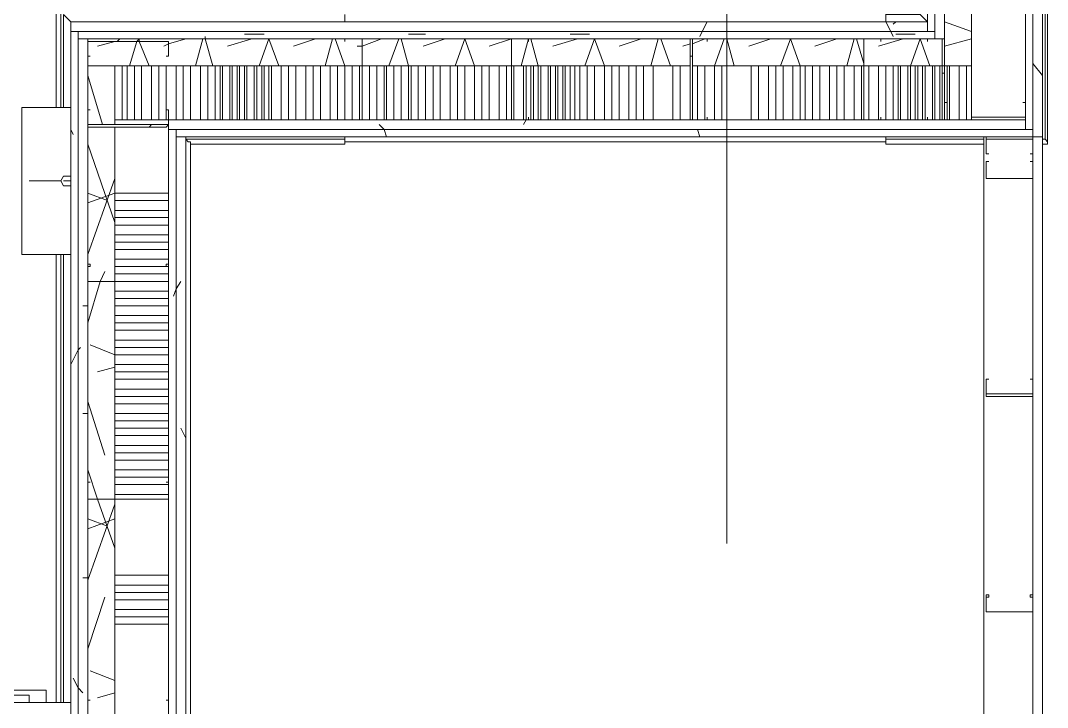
# Model space of a CAD drawing. Header units: metres. Extents: x -2 to 237, y -8 to 52.
# Drawn here: x 15.485 to 17.408, y 30.847 to 32.133 of the extents above; entities that cross this region are included whole.
import ezdxf

# ---------------------------------------------------------------- set-up
doc = ezdxf.new("R2010")
doc.units = ezdxf.units.M
doc.layers.add('PDF3_Geometry', color=7, linetype='Continuous', lineweight=0, true_color=0xaaaaaa)

msp = doc.modelspace()

# ---------------------------------------------------------------- linework, layer by layer
at = {"layer": 'PDF3_Geometry', "lineweight": 0}
for points in [[(17.3987, 28.5874), (17.3987, 31.9149), (17.3987, 33.3449), (17.3987, 33.9683), (17.3987, 34.1837), (16.5095, 34.1837), (8.5207, 34.1837), (8.5207, 33.9683), (16.5095, 33.9683), (17.1832, 33.9683), (17.1832, 33.3449), (17.1832, 32.1303), (15.5791, 32.1303), (15.5791, 31.9149), (15.5791, 28.5874)], [(17.3803, 26.9832), (17.3803, 28.5736), (17.3665, 28.5736), (17.1832, 28.5736), (15.7762, 28.5736), (15.7762, 28.5874), (15.7762, 31.9149), (15.7762, 31.9287), (17.1832, 31.9287), (17.3665, 31.9287), (17.3803, 31.9287), (17.3803, 33.3449), (17.3803, 33.9683), (17.3803, 34.1516), (17.3803, 34.1699), (16.5095, 34.1699), (8.5207, 34.1699)], [(8.5207, 34.1516), (16.5095, 34.1516), (17.3665, 34.1516), (17.3665, 34.1012), (17.3665, 33.9683), (17.3665, 33.3449), (17.3665, 31.947), (17.2657, 31.947), (17.1832, 31.947), (15.7624, 31.947), (15.7624, 31.9287), (15.7624, 31.9149), (15.7624, 28.5874), (15.7624, 28.5736), (15.7624, 28.5553), (17.1832, 28.5553), (17.2657, 28.5553), (17.3665, 28.5553), (17.3665, 26.9832), (17.3665, 26.9649), (17.3665, 26.9512), (17.3162, 26.9512), (17.3162, 26.8503), (17.3162, 26.9512)], [(15.6111, 28.5874), (15.6111, 31.9149), (15.6111, 32.0479), (15.6111, 32.0983), (17.1832, 32.0983), (17.197, 32.0983), (17.2153, 32.0983), (17.2153, 33.3449), (17.2153, 33.9683), (17.2153, 33.9866), (17.2153, 34.0004), (17.2657, 34.0004), (17.2153, 34.0004), (16.5095, 34.0004), (8.5207, 34.0004), (8.5207, 34.1012), (8.7269, 34.1012), (9.1348, 34.1012), (9.5382, 34.1012), (9.946, 34.1012), (10.3494, 34.1012), (10.7574, 34.1012), (11.1606, 34.1012)], [(17.4078, 33.3999), (17.4078, 34.0783), (17.4078, 33.3999), (17.4078, 31.9012), (17.3987, 31.9012), (17.4078, 31.9012), (17.4078, 33.3999), (17.4033, 33.3999), (17.3987, 33.3999), (17.3987, 34.0783), (17.3987, 33.3999), (17.3987, 34.0783), (17.3987, 33.3999), (17.3987, 34.0783), (17.3987, 33.3999), (17.3987, 31.9104), (17.4033, 31.9104), (17.4033, 33.3999), (17.4033, 34.0783), (17.4033, 33.3999)], [(14.9878, 26.9832), (15.7074, 26.9832), (14.9878, 26.9832), (17.1832, 26.9832), (17.197, 26.9832), (17.197, 28.3903), (17.1832, 28.3903), (15.5928, 28.3903), (15.5928, 28.404), (15.5928, 28.5874), (15.5928, 31.9149), (15.5928, 32.0983), (15.5928, 32.112), (17.1832, 32.112), (17.197, 32.112), (17.197, 33.3449), (17.197, 33.9683), (17.197, 33.9866), (16.5095, 33.9866), (8.5207, 33.9866)], [(15.7945, 31.9149), (16.0924, 31.9149), (15.9412, 31.9149), (16.0924, 31.9149), (15.7945, 31.9149), (17.1832, 31.9149), (17.3803, 31.9149), (17.3987, 31.9149), (17.3803, 31.9149), (17.3987, 31.9149), (17.3987, 33.3449), (17.3987, 33.9683)], [(17.1053, 32.1441), (17.1053, 32.1303), (17.1832, 32.1303), (17.1695, 32.1441), (17.1832, 32.1303), (17.1832, 33.3449)], [(16.8074, 32.4237), (16.8074, 31.1541)], [(15.5516, 31.9699), (15.5516, 32.1579), (15.5516, 32.1533), (15.5561, 32.1533), (15.5561, 32.1487), (15.5607, 32.1487), (15.5607, 32.1441), (15.5607, 31.9699), (15.5607, 32.1441), (15.5607, 31.9699)], [(17.1649, 32.1441), (17.1053, 32.1441), (17.1053, 32.1487), (17.1053, 32.1533), (17.1053, 32.1579), (17.1557, 32.1579), (17.1603, 32.1533), (17.1649, 32.1487), (17.1649, 32.1441), (17.1695, 32.1441), (17.1832, 32.1303), (15.5791, 32.1303), (15.5791, 32.112), (15.5791, 32.1303), (15.5791, 32.112), (15.5791, 31.9149), (15.5791, 32.112)], [(17.2657, 32.1624), (17.2657, 32.0479), (17.2153, 32.0479), (17.1832, 32.0479), (17.0641, 32.0479), (16.7432, 32.0479), (17.0641, 32.0479), (17.2153, 32.0479), (17.2657, 32.0479), (17.2657, 31.947), (15.7624, 31.947), (15.6616, 31.947), (15.6616, 32.0479), (16.1245, 32.0479), (16.4041, 32.0479), (16.7387, 32.0479), (16.4041, 32.0479), (16.1245, 32.0479), (15.6111, 32.0479), (15.6111, 32.0983), (17.2153, 32.0983), (17.2153, 32.0479), (17.0641, 32.0479), (16.7432, 32.0479)], [(15.492, 31.9699), (15.4966, 31.9699), (15.5012, 31.9699), (15.5791, 31.9699), (15.5791, 32.1303), (15.5653, 32.1441), (15.5653, 31.9699), (15.5653, 32.1441), (15.5653, 31.9699), (15.5653, 32.1441), (15.5791, 32.1303), (16.0924, 32.1303), (16.0924, 32.1441)], [(15.5653, 32.1441), (15.5791, 32.1303), (16.0924, 32.1303), (16.0924, 32.1349)], [(17.1832, 32.1303), (15.5791, 32.1303), (17.1832, 32.1303)], [(16.0924, 32.1441), (16.0924, 32.1303)], [(17.1053, 32.1349), (17.1053, 32.1303), (17.1053, 32.1441)], [(17.1832, 32.1303), (17.1053, 32.1303)], [(15.6616, 31.947), (15.6616, 32.0479), (15.6616, 31.947), (15.6616, 31.9379)], [(16.7387, 31.947), (16.7387, 32.0479), (16.4041, 32.0479), (16.1245, 32.0479), (15.6616, 32.0479)], [(15.6753, 31.947), (15.6753, 32.0479)], [(15.6845, 31.947), (15.6845, 32.0479)], [(15.6982, 31.947), (15.6982, 32.0479)], [(15.7119, 31.947), (15.7119, 32.0479)], [(15.7303, 31.947), (15.7303, 32.0479)], [(15.7441, 31.947), (15.7441, 32.0479)], [(15.7578, 31.947), (15.7578, 32.0479)], [(15.7762, 31.947), (15.7762, 32.0479)], [(15.7899, 31.947), (15.7899, 32.0479)], [(15.8036, 31.947), (15.8036, 32.0479)], [(15.822, 31.947), (15.822, 32.0479)], [(15.8357, 31.947), (15.8357, 32.0479)], [(15.8495, 31.947), (15.8495, 32.0479)], [(15.8586, 31.947), (15.8586, 32.0479)], [(15.8632, 31.947), (15.8632, 32.0479)], [(15.877, 31.947), (15.877, 32.0479)], [(15.8815, 31.947), (15.8815, 32.0479)], [(15.8907, 31.947), (15.8907, 32.0479)], [(15.8953, 31.947), (15.8953, 32.0479)], [(15.9045, 31.947), (15.9045, 32.0479)], [(15.9091, 31.947), (15.9091, 32.0479)], [(15.9228, 31.947), (15.9228, 32.0479)], [(15.9274, 31.947), (15.9274, 32.0479)], [(15.9366, 31.947), (15.9366, 32.0479)], [(15.9412, 31.947), (15.9412, 32.0479)], [(15.9503, 31.947), (15.9503, 32.0479)], [(15.9732, 31.947), (15.9732, 32.0479)], [(15.9869, 31.947), (15.9869, 32.0479)], [(16.0007, 31.947), (16.0007, 32.0479)], [(16.0191, 31.947), (16.0191, 32.0479)], [(16.0328, 31.947), (16.0328, 32.0479)], [(16.0466, 31.947), (16.0466, 32.0479)], [(16.0649, 31.947), (16.0649, 32.0479)], [(16.0786, 31.947), (16.0786, 32.0479)], [(16.0924, 31.947), (16.0924, 32.0479)], [(16.1199, 31.947), (16.1199, 32.0479)], [(16.1245, 31.947), (16.1245, 32.0479)], [(16.1657, 31.947), (16.1657, 32.0479)], [(16.1703, 31.947), (16.1703, 32.0479)], [(16.2116, 31.947), (16.2116, 32.0479)], [(16.2162, 31.947), (16.2162, 32.0479)], [(16.2574, 31.947), (16.2574, 32.0479)], [(16.2711, 31.947), (16.2711, 32.0479)], [(16.2895, 31.947), (16.2895, 32.0479)], [(16.3032, 31.947), (16.3032, 32.0479)], [(16.317, 31.947), (16.317, 32.0479)], [(16.3353, 31.947), (16.3353, 32.0479)], [(16.3491, 31.947), (16.3491, 32.0479)], [(16.3628, 31.947), (16.3628, 32.0479)], [(16.3949, 31.947), (16.3949, 32.0479)], [(16.4087, 31.947), (16.4087, 32.0479)], [(16.427, 31.947), (16.427, 32.0479)], [(16.4315, 31.947), (16.4315, 32.0479)], [(16.4407, 31.947), (16.4407, 32.0479)], [(16.4453, 31.947), (16.4453, 32.0479)], [(16.4545, 31.947), (16.4545, 32.0479)], [(16.4591, 31.947), (16.4591, 32.0479)], [(16.4728, 31.947), (16.4728, 32.0479)], [(16.4774, 31.947), (16.4774, 32.0479)], [(16.4866, 31.947), (16.4866, 32.0479)], [(16.4912, 31.947), (16.4912, 32.0479)], [(16.5003, 31.947), (16.5003, 32.0479)], [(16.5049, 31.947), (16.5049, 32.0479)], [(16.5141, 31.947), (16.5141, 32.0479)], [(16.5232, 31.947), (16.5232, 32.0479)], [(16.5324, 31.947), (16.5324, 32.0479)], [(16.5461, 31.947), (16.5461, 32.0479)], [(16.5599, 31.947), (16.5599, 32.0479)], [(16.5782, 31.947), (16.5782, 32.0479)], [(16.592, 31.947), (16.592, 32.0479)], [(16.6057, 31.947), (16.6057, 32.0479)], [(16.6241, 31.947), (16.6241, 32.0479)], [(16.6378, 31.947), (16.6378, 32.0479)], [(16.6516, 31.947), (16.6516, 32.0479)], [(16.6699, 31.947), (16.6699, 32.0479)], [(16.7065, 31.947), (16.7065, 32.0479)], [(16.7203, 31.947), (16.7203, 32.0479)], [(16.7524, 31.947), (16.7524, 32.0479)], [(16.7662, 31.947), (16.7662, 32.0479)], [(16.7845, 31.947), (16.7845, 32.0479)], [(16.7982, 31.947), (16.7982, 32.0479)], [(16.8532, 31.947), (16.8532, 32.0479)], [(16.867, 31.947), (16.867, 32.0479)], [(16.8853, 31.947), (16.8853, 32.0479)], [(16.8991, 31.947), (16.8991, 32.0479)], [(16.9128, 31.947), (16.9128, 32.0479)], [(16.9311, 31.947), (16.9311, 32.0479)], [(16.9449, 31.947), (16.9449, 32.0479)], [(16.9541, 31.947), (16.9541, 32.0479)], [(16.9678, 31.947), (16.9678, 32.0479)], [(16.9815, 31.947), (16.9815, 32.0479)], [(16.9999, 31.947), (16.9999, 32.0479)], [(17.0137, 31.947), (17.0137, 32.0479)], [(17.0274, 31.947), (17.0274, 32.0479)], [(17.0458, 31.947), (17.0458, 32.0479)], [(17.0595, 31.947), (17.0595, 32.0479)], [(17.0732, 31.947), (17.0732, 32.0479)], [(17.0915, 31.947), (17.0915, 32.0479)], [(17.1053, 31.947), (17.1053, 32.0479)], [(17.1191, 31.947), (17.1191, 32.0479)], [(17.1282, 31.947), (17.1282, 32.0479)], [(17.1328, 31.947), (17.1328, 32.0479)], [(17.1466, 31.947), (17.1466, 32.0479)], [(17.1512, 31.947), (17.1512, 32.0479)], [(17.1603, 31.947), (17.1603, 32.0479)], [(17.1649, 31.947), (17.1649, 32.0479)], [(17.1741, 31.947), (17.1741, 32.0479)], [(17.1787, 31.947), (17.1787, 32.0479)], [(17.1924, 31.947), (17.1924, 32.0479)], [(17.197, 31.947), (17.197, 32.0479)], [(17.2061, 31.947), (17.2061, 32.0479)], [(17.2107, 31.947), (17.2107, 32.0479)], [(17.2199, 31.947), (17.2199, 32.0479)], [(17.2428, 31.947), (17.2428, 32.0479)], [(17.2565, 31.947), (17.2565, 32.0479)], [(15.5012, 31.9699), (15.4966, 31.9699), (15.492, 31.9699), (15.4874, 31.9699), (15.4874, 31.6949), (15.492, 31.6949), (15.4966, 31.6949), (15.5012, 31.6949), (15.5791, 31.6949), (15.5791, 31.0578)], [(15.5103, 31.9699), (15.5241, 31.9699), (15.5332, 31.9699)], [(17.3665, 31.9516), (17.2657, 31.9516)], [(15.7624, 30.022), (15.6616, 30.022), (15.6616, 30.4254), (15.6616, 30.8333), (15.6616, 31.2366), (15.6616, 31.6445), (15.6616, 31.9149), (15.6616, 31.9333)], [(15.5791, 31.9149), (15.5791, 28.5874)], [(16.0924, 31.9149), (15.7945, 31.9149), (15.7945, 31.9104), (15.7991, 31.9058), (15.8036, 31.9058), (15.8036, 31.9012), (16.0924, 31.9012), (16.0924, 31.9058), (16.0924, 31.9012), (15.8036, 31.9012), (15.8036, 28.5966), (16.0924, 28.5966), (16.0924, 28.592), (15.7945, 28.592)], [(15.8036, 28.5966), (15.8036, 31.9012), (15.8036, 31.9058), (15.7991, 31.9058), (15.7945, 31.9104), (15.7945, 31.9149), (15.7945, 28.5874), (15.7945, 31.9149), (15.7945, 28.5874)], [(17.1832, 31.9149), (17.2887, 31.9149), (17.1053, 31.9149), (17.1053, 31.9058), (16.0924, 31.9058), (16.0924, 31.9012), (15.8036, 31.9012), (15.8036, 31.9058), (15.7991, 31.9058), (15.7945, 31.9104), (15.7945, 31.9149), (16.0924, 31.9149), (16.0924, 31.9058), (16.0924, 31.9012), (15.8036, 31.9012)], [(15.7945, 31.9149), (17.3987, 31.9149), (15.7945, 31.9149)], [(15.8036, 28.5966), (16.0924, 28.5966), (16.0924, 28.592), (15.7945, 28.592), (15.7945, 31.9104), (15.7945, 28.5874), (16.0924, 28.5874), (15.9412, 28.5874), (16.0924, 28.5874)], [(17.1053, 31.9149), (17.2887, 31.9149), (17.3665, 31.9149), (17.3803, 31.9149), (17.3987, 31.9149), (17.3803, 31.9149), (17.3987, 31.9149), (17.3987, 28.5874), (17.3803, 28.5874), (17.1832, 28.5874), (17.2887, 28.5874), (17.1053, 28.5874), (17.2153, 28.5874), (17.1053, 28.5874)], [(17.3803, 28.5874), (17.3803, 31.9149), (17.3665, 31.9149), (17.2887, 31.9149), (17.2887, 28.5874)], [(17.3987, 31.9149), (17.3803, 31.9149)], [(17.3987, 31.9149), (17.3987, 31.9104), (17.4033, 31.9104), (17.4078, 31.9058), (17.4078, 31.9012)], [(17.3987, 31.9104), (17.4033, 31.9104)], [(17.3987, 31.9012), (17.4078, 31.9012)], [(17.4078, 31.9012), (17.3987, 31.9012)], [(15.5607, 31.8324), (15.5653, 31.8416), (15.5791, 31.8416), (15.5653, 31.8416), (15.5607, 31.8324), (15.5653, 31.8233), (15.5791, 31.8233), (15.5653, 31.8233), (15.5607, 31.8324), (15.5195, 31.8324), (15.5012, 31.8324)], [(15.5791, 31.8324), (15.5653, 31.8324)], [(15.7624, 31.8095), (15.6616, 31.8095)], [(15.7624, 31.7958), (15.6616, 31.7958)], [(15.7624, 31.7774), (15.6616, 31.7774)], [(15.7624, 31.7637), (15.6616, 31.7637)], [(15.7624, 31.7499), (15.6616, 31.7499)], [(15.7624, 31.7316), (15.6616, 31.7316)], [(15.7624, 31.7179), (15.6616, 31.7179)], [(15.492, 31.6949), (15.4966, 31.6949), (15.5012, 31.6949)], [(15.5332, 31.6949), (15.5241, 31.6949), (15.5103, 31.6949)], [(15.5516, 31.6949), (15.5516, 30.8562)], [(15.5607, 31.6949), (15.5607, 30.8562)], [(15.7624, 31.7041), (15.6616, 31.7041)], [(15.7624, 31.6858), (15.6616, 31.6858)], [(15.7624, 31.672), (15.6616, 31.672)], [(15.7624, 31.6583), (15.6616, 31.6583)], [(15.7624, 31.6445), (15.6616, 31.6445)], [(15.7624, 31.6262), (15.6616, 31.6262)], [(15.7624, 31.6124), (15.6616, 31.6124)], [(15.7624, 31.5987), (15.6616, 31.5987)], [(15.7624, 31.5803), (15.6616, 31.5803)], [(15.7624, 31.5666), (15.6616, 31.5666)], [(15.7624, 31.5529), (15.6616, 31.5529)], [(15.7624, 31.5345), (15.6616, 31.5345)], [(15.7624, 31.507), (15.6616, 31.507)], [(15.7624, 31.4887), (15.6616, 31.4887)], [(15.7624, 31.4749), (15.6616, 31.4749)], [(15.7624, 31.4612), (15.6616, 31.4612)], [(15.7624, 31.4429), (15.6616, 31.4429)], [(15.7624, 31.4291), (15.6616, 31.4291)], [(15.7624, 31.4153), (15.6616, 31.4153)], [(15.7624, 31.397), (15.6616, 31.397)], [(15.7624, 31.3833), (15.6616, 31.3833)], [(15.7624, 31.3695), (15.6616, 31.3695)], [(15.7624, 31.3558), (15.6616, 31.3558)], [(15.7624, 31.3374), (15.6616, 31.3374)], [(15.7624, 31.3237), (15.6616, 31.3237)], [(15.7624, 31.3099), (15.6616, 31.3099)], [(15.7624, 31.2916), (15.6616, 31.2916)], [(15.7624, 31.2778), (15.6616, 31.2778)], [(15.7624, 31.2641), (15.6616, 31.2641)], [(15.7624, 31.2458), (15.6616, 31.2458)], [(15.7624, 31.0945), (15.6616, 31.0945)], [(15.7624, 31.0762), (15.6616, 31.0762)], [(15.7624, 31.0624), (15.6616, 31.0624)], [(15.7624, 31.0487), (15.6616, 31.0487)], [(15.7624, 31.0303), (15.6616, 31.0303)], [(15.7624, 31.0166), (15.6616, 31.0166)], [(15.7624, 31.0028), (15.6616, 31.0028)], [(15.5791, 30.8562), (12.8886, 30.8562), (15.5791, 30.8562)], [(12.8886, 30.8378), (12.8886, 30.8562), (15.5791, 30.8562), (15.5791, 30.7461)], [(12.8886, 30.8562), (15.5791, 30.8562)]]:
    msp.add_lwpolyline(points, dxfattribs=at)
for points in [[(17.3987, 31.9149), (17.3987, 33.3999), (17.3987, 31.9149), (17.3987, 31.9104), (17.4033, 31.9104), (17.4078, 31.9058), (17.4078, 31.9012), (17.4078, 31.9058), (17.4033, 31.9104), (17.3987, 31.9104)], [(15.5791, 32.112), (17.1832, 32.112), (17.1832, 32.1303), (15.5791, 32.1303)], [(15.8724, 32.1303), (16.2208, 32.1303)], [(17.197, 32.112), (15.5928, 32.112), (15.5928, 32.0983), (17.197, 32.0983)], [(15.7624, 32.0662), (15.7624, 32.0937), (15.7578, 32.0937), (15.6111, 32.0937), (15.6111, 32.0662), (15.6157, 32.0662), (15.6111, 32.0662), (15.6111, 32.0937), (15.7578, 32.0937), (15.7624, 32.0937), (15.7624, 32.0662), (15.7578, 32.0662)], [(16.0924, 31.947), (16.1245, 31.947), (16.1245, 32.0983), (16.0924, 32.0983), (16.0924, 32.0937), (16.0924, 32.0983), (16.1245, 32.0983), (16.1245, 31.947), (16.0924, 31.947), (16.0924, 31.9516)], [(16.4041, 31.947), (16.4041, 32.0983), (16.4361, 32.0983), (16.4361, 32.0937), (16.4361, 32.0983), (16.4041, 32.0983), (16.4041, 31.947), (16.4361, 31.947)], [(16.7432, 31.947), (16.7387, 31.947), (16.7387, 32.0983), (16.7432, 32.0983), (16.7708, 32.0983), (16.7708, 32.0937), (16.7708, 32.0983), (16.7432, 32.0983), (16.7432, 31.947), (16.7708, 31.947)], [(17.0687, 31.947), (17.0641, 31.947), (17.0641, 32.0983), (17.0687, 32.0983), (17.0961, 32.0983), (17.0961, 32.0937), (17.0961, 32.0983), (17.0687, 32.0983), (17.0641, 32.0983), (17.0641, 31.947), (17.0687, 31.947), (17.0961, 31.947)], [(17.1832, 31.947), (17.2107, 31.947), (17.2153, 31.947), (17.2153, 32.0983), (17.2107, 32.0983), (17.1832, 32.0983), (17.1832, 32.0937), (17.1832, 32.0983), (17.2107, 32.0983), (17.2107, 31.947), (17.1832, 31.947), (17.1832, 31.9516)], [(15.9549, 32.0479), (15.9549, 31.947)], [(16.1061, 32.0479), (16.1061, 31.947)], [(16.1382, 32.0479), (16.1382, 31.947)], [(16.152, 32.0479), (16.152, 31.947)], [(16.1841, 32.0479), (16.1841, 31.947)], [(16.1978, 32.0479), (16.1978, 31.947)], [(16.2299, 32.0479), (16.2299, 31.947)], [(16.2436, 32.0479), (16.2436, 31.947)], [(16.3811, 32.0479), (16.3811, 31.947)], [(17.2245, 32.0479), (17.2245, 31.947)], [(17.3665, 31.947), (17.2153, 31.947), (17.2153, 31.9791), (17.2199, 31.9791), (17.2153, 31.9791), (17.2153, 31.947), (17.3665, 31.947), (17.3665, 31.9791)], [(17.362, 31.9791), (17.3665, 31.9791)], [(15.7624, 31.9379), (15.7578, 31.9333), (15.6111, 31.9333), (15.6111, 31.9379), (15.6111, 31.9653), (15.6157, 31.9653), (15.6111, 31.9653), (15.6111, 31.9379), (15.7578, 31.9379), (15.7624, 31.9379), (15.7624, 31.9653)], [(15.7578, 31.9653), (15.7624, 31.9653)], [(17.3665, 31.947), (15.7624, 31.947), (15.7624, 31.9287), (17.3665, 31.9287)], [(16.4361, 31.9516), (16.4361, 31.947)], [(16.7708, 31.9516), (16.7708, 31.947)], [(17.0961, 31.9516), (17.0961, 31.947)], [(17.3803, 31.9287), (15.7762, 31.9287), (15.7762, 31.9149), (17.3803, 31.9149)], [(17.2887, 28.5874), (17.1832, 28.5874), (15.7945, 28.5874), (15.7945, 31.9149), (17.1832, 31.9149), (17.2887, 31.9149)], [(15.7945, 31.9104), (16.0924, 31.9104), (15.7945, 31.9104), (16.0924, 31.9104), (16.0924, 31.9058), (16.0924, 31.9104)], [(16.2208, 31.9149), (15.8724, 31.9149)], [(17.2153, 31.9149), (17.1053, 31.9149), (17.2887, 31.9149), (17.1053, 31.9149)], [(17.1053, 31.9104), (17.1053, 31.9058), (17.1053, 31.9104), (17.2887, 31.9104), (17.1053, 31.9104), (17.2887, 31.9104)], [(17.1053, 31.9012), (17.1053, 31.9058), (17.1053, 31.9012), (17.2887, 31.9012)], [(17.1053, 31.9012), (17.1053, 31.9058), (17.1053, 31.9012), (17.2887, 31.9012)], [(17.3803, 31.8829), (17.3803, 31.9104), (17.3803, 31.9149), (17.2933, 31.9149), (17.2933, 31.9104), (17.2933, 31.8829), (17.2978, 31.8829), (17.2933, 31.8829), (17.2933, 31.9104), (17.3803, 31.9104), (17.3803, 31.8829), (17.3757, 31.8829)], [(17.3803, 31.837), (17.2933, 31.837), (17.2933, 31.8691), (17.2978, 31.8691), (17.2933, 31.8691), (17.2933, 31.837), (17.3803, 31.837), (17.3803, 31.8691)], [(17.3757, 31.8691), (17.3803, 31.8691)], [(15.5607, 30.8562), (15.5607, 31.6949)], [(15.5653, 31.6949), (15.5653, 30.8562)], [(15.5653, 30.8562), (15.5653, 31.6949)], [(15.7624, 31.6445), (15.7578, 31.6445), (15.6111, 31.6445), (15.6111, 31.6766), (15.6157, 31.6766), (15.6157, 31.672), (15.6111, 31.672), (15.6111, 31.6445), (15.7578, 31.6445), (15.7624, 31.6445), (15.7624, 31.672), (15.7578, 31.672), (15.7578, 31.6766), (15.7624, 31.6766)], [(15.6616, 31.5208), (15.7624, 31.5208)], [(17.3803, 31.4337), (17.3803, 31.4291), (17.2933, 31.4291), (17.2933, 31.4337), (17.2933, 31.4612), (17.2978, 31.4612), (17.2933, 31.4612), (17.2933, 31.4337), (17.3803, 31.4337), (17.3803, 31.4612)], [(17.3757, 31.4612), (17.3803, 31.4612)], [(15.7624, 31.2412), (15.7624, 31.2366), (15.7578, 31.2366), (15.6111, 31.2366), (15.6111, 31.2412), (15.6111, 31.2687), (15.6157, 31.2687), (15.6111, 31.2687), (15.6111, 31.2412), (15.6111, 31.2366), (15.7578, 31.2366), (15.7624, 31.2366), (15.7624, 31.2412), (15.7624, 31.2687)], [(15.7578, 31.2687), (15.7624, 31.2687)], [(17.3803, 31.0257), (17.2933, 31.0257), (17.2933, 31.0578), (17.2978, 31.0578), (17.2978, 31.0533), (17.2933, 31.0533), (17.2933, 31.0257), (17.3803, 31.0257), (17.3803, 31.0533), (17.3757, 31.0533), (17.3757, 31.0578), (17.3803, 31.0578)], [(15.5332, 30.8791), (15.5332, 30.8562), (12.9344, 30.8562), (12.9344, 30.8791)], [(15.5012, 30.8562), (15.5012, 30.8699), (12.884, 30.8699), (12.884, 30.8562)], [(15.7624, 30.8333), (15.7578, 30.8333), (15.6111, 30.8333), (15.6111, 30.8608), (15.6157, 30.8608), (15.6111, 30.8608), (15.6111, 30.8333), (15.7578, 30.8333), (15.7624, 30.8333), (15.7624, 30.8608)], [(15.7578, 30.8608), (15.7624, 30.8608)]]:
    msp.add_lwpolyline(points, close=True, dxfattribs=at)
at = {"layer": 'PDF3_Geometry', "color": 254, "lineweight": 0, "true_color": 0xeaeaea}
for points in [[(16.757, 32.1029), (16.7616, 32.112), (16.7708, 32.1303), (16.7616, 32.112)], [(17.1145, 32.112), (17.1191, 32.1029), (17.1145, 32.112), (17.1053, 32.1303)], [(17.1191, 32.1257), (17.1237, 32.1303)], [(15.8311, 32.1029), (15.8311, 32.0983)], [(15.9412, 32.1074), (15.9045, 32.1074)], [(16.2436, 32.1074), (16.2116, 32.1074)], [(16.5507, 32.1074), (16.5141, 32.1074)], [(17.1603, 32.1074), (17.1237, 32.1074)], [(16.1565, 31.9379), (16.1657, 31.9287), (16.1703, 31.9149), (16.1657, 31.9287)], [(16.427, 31.9379), (16.4315, 31.947)], [(16.7524, 31.9287), (16.757, 31.9149)]]:
    msp.add_lwpolyline(points, close=True, dxfattribs=at)
at = {"layer": 'PDF3_Geometry', "color": 254, "lineweight": 0, "true_color": 0xdddddd}
for points in [[(17.2657, 32.112), (17.2153, 32.1303)], [(17.2153, 32.0845), (17.2657, 32.0983)], [(15.6386, 31.9379), (15.6111, 32.0295)], [(15.6432, 31.9333), (15.6386, 31.9333)], [(15.6616, 31.7545), (15.6111, 31.9012)], [(15.6111, 31.6949), (15.6616, 31.837)], [(15.6478, 31.7958), (15.6111, 31.8095)], [(15.6111, 31.7912), (15.6616, 31.8095)], [(15.6111, 31.5666), (15.6341, 31.6445), (15.6432, 31.6629)], [(15.6616, 31.507), (15.6157, 31.5254)], [(15.6295, 31.4749), (15.6616, 31.4841)], [(15.6432, 31.3191), (15.6111, 31.4199)], [(15.6616, 31.1449), (15.6295, 31.2366), (15.6111, 31.2916)], [(15.6111, 31.0854), (15.6616, 31.2274)], [(15.6478, 31.1862), (15.6111, 31.1999)], [(15.6111, 31.1816), (15.6616, 31.1999)], [(15.6111, 30.957), (15.6432, 31.0533)], [(15.6616, 30.8974), (15.6157, 30.9157)], [(15.6295, 30.8653), (15.6616, 30.8745)]]:
    msp.add_lwpolyline(points, dxfattribs=at)
for points in [[(15.6616, 32.0937), (15.6295, 32.0845)], [(15.6708, 32.0983), (15.6662, 32.0937)], [(15.7074, 32.0983), (15.7074, 32.0937), (15.7257, 32.0479), (15.7074, 32.0937), (15.7074, 32.0983), (15.7028, 32.0937), (15.6891, 32.0479), (15.7028, 32.0937)], [(15.7945, 32.0983), (15.7624, 32.0891), (15.7532, 32.0845), (15.7624, 32.0891)], [(15.8266, 32.0983), (15.8128, 32.0479)], [(15.8311, 32.0983), (15.8449, 32.0479)], [(15.9182, 32.0983), (15.8724, 32.0845)], [(15.9503, 32.0983), (15.9686, 32.0479), (15.9503, 32.0983), (15.932, 32.0479)], [(16.0374, 32.0983), (15.9961, 32.0845)], [(16.0695, 32.0983), (16.0557, 32.0479)], [(16.0741, 32.0983), (16.0924, 32.0479)], [(16.1611, 32.0983), (16.1245, 32.0845), (16.1153, 32.0845), (16.1245, 32.0845)], [(16.1932, 32.0983), (16.1749, 32.0479)], [(16.1978, 32.0983), (16.2116, 32.0479)], [(16.2803, 32.0983), (16.2391, 32.0845)], [(16.317, 32.0983), (16.3353, 32.0479), (16.317, 32.0983), (16.2987, 32.0479)], [(16.4041, 32.0983), (16.3628, 32.0845)], [(16.4361, 32.0983), (16.4224, 32.0479)], [(16.4407, 32.0983), (16.4545, 32.0479)], [(16.5278, 32.0983), (16.482, 32.0845)], [(16.5599, 32.0983), (16.5782, 32.0479), (16.5599, 32.0983), (16.5415, 32.0479)], [(16.647, 32.0983), (16.6057, 32.0845)], [(16.6791, 32.0983), (16.6653, 32.0479)], [(16.6837, 32.0983), (16.702, 32.0479)], [(16.7662, 32.0983), (16.7432, 32.0891)], [(16.8028, 32.0983), (16.7845, 32.0479)], [(16.8074, 32.0983), (16.8211, 32.0479)], [(16.8899, 32.0983), (16.8487, 32.0845)], [(16.9266, 32.0983), (16.9449, 32.0479), (16.9266, 32.0983), (16.9082, 32.0479)], [(17.0137, 32.0983), (16.9724, 32.0845)], [(17.0458, 32.0983), (17.032, 32.0479)], [(17.0503, 32.0983), (17.0641, 32.0524)], [(17.1374, 32.0983), (17.0915, 32.0845)], [(17.1695, 32.0983), (17.1878, 32.0479), (17.1695, 32.0983), (17.1512, 32.0479)], [(16.7387, 32.0891), (16.7249, 32.0845)]]:
    msp.add_lwpolyline(points, close=True, dxfattribs=at)
at = {"layer": 'PDF3_Geometry', "color": 254, "lineweight": 0, "true_color": 0xd2d2d2}
for points in [[(15.7624, 32.0891), (15.7624, 32.0937)], [(16.7708, 32.0937), (16.7708, 32.0983)], [(16.7387, 32.0662), (16.7432, 32.0662)], [(17.2107, 32.0341), (17.2153, 32.0341)], [(15.6111, 31.9379), (15.6111, 31.9424)], [(15.7257, 31.9333), (15.7303, 31.9379)]]:
    msp.add_lwpolyline(points, dxfattribs=at)
at = {"layer": 'PDF3_Geometry', "color": 254, "lineweight": 0, "true_color": 0xeaeaea}
for points in [[(17.3987, 32.0295), (17.3803, 32.0524), (17.3803, 32.057)], [(15.5836, 31.9195), (15.5791, 31.9287)], [(15.7853, 31.6445), (15.7762, 31.6308), (15.7716, 31.617)], [(15.602, 31.5987), (15.6111, 31.5987)], [(15.5974, 31.5208), (15.5928, 31.5162), (15.5791, 31.4887)], [(15.602, 31.397), (15.6111, 31.397)], [(15.7945, 31.3512), (15.7853, 31.3695)], [(15.602, 31.0899), (15.6111, 31.0899)], [(15.602, 30.8745), (15.5928, 30.8837), (15.5836, 30.902)]]:
    msp.add_lwpolyline(points, dxfattribs=at)

doc.saveas('drawing.dxf')
